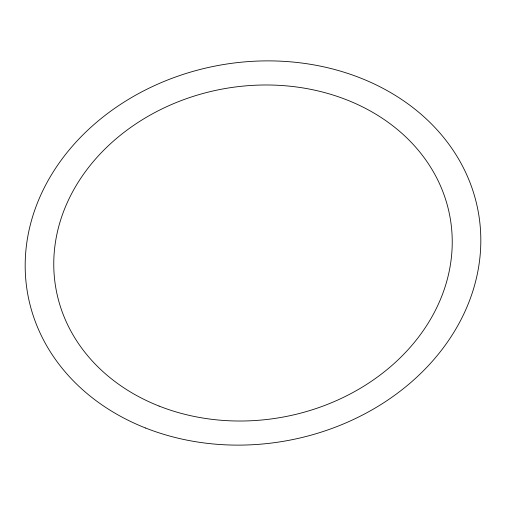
<?xml version="1.0" encoding="UTF-8"?>
<svg xmlns="http://www.w3.org/2000/svg" width="506" height="506" viewBox="0 0 506 506"><rect width="100%" height="100%" fill="white"/><g stroke="black" fill="none" stroke-linecap="round" stroke-linejoin="round"><path stroke-width="0.76" d="M145.608 428.025A228.99 190.73 -10.5 0 0 480.7 234.101A228.99 190.73 -10.5 0 0 132.692 96.874A228.99 190.73 -10.5 0 0 145.608 428.025M159.08 406.065A200.256 166.797 -10.5 0 0 452.13 236.473A200.256 166.797 -10.5 0 0 147.79 116.462A200.256 166.797 -10.5 0 0 159.08 406.065"/></g></svg>
